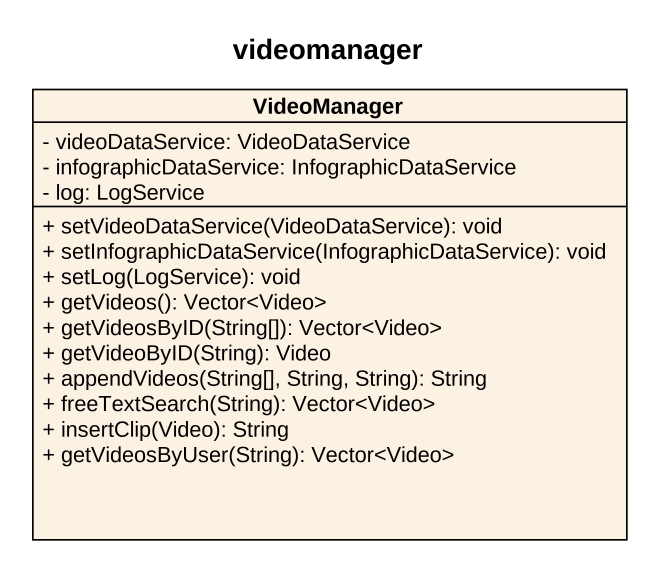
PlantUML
@startuml
title videomanager
hide circle
hide empty members
skinparam classAttributeIconSize 0
class VideoManager {
  - videoDataService: VideoDataService
  - infographicDataService: InfographicDataService
  - log: LogService
  + setVideoDataService(VideoDataService): void
  + setInfographicDataService(InfographicDataService): void
  + setLog(LogService): void
  + getVideos(): Vector<Video>
  + getVideosByID(String[]): Vector<Video>
  + getVideoByID(String): Video
  + appendVideos(String[], String, String): String
  + freeTextSearch(String): Vector<Video>
  + insertClip(Video): String
  + getVideosByUser(String): Vector<Video>
}
@enduml
